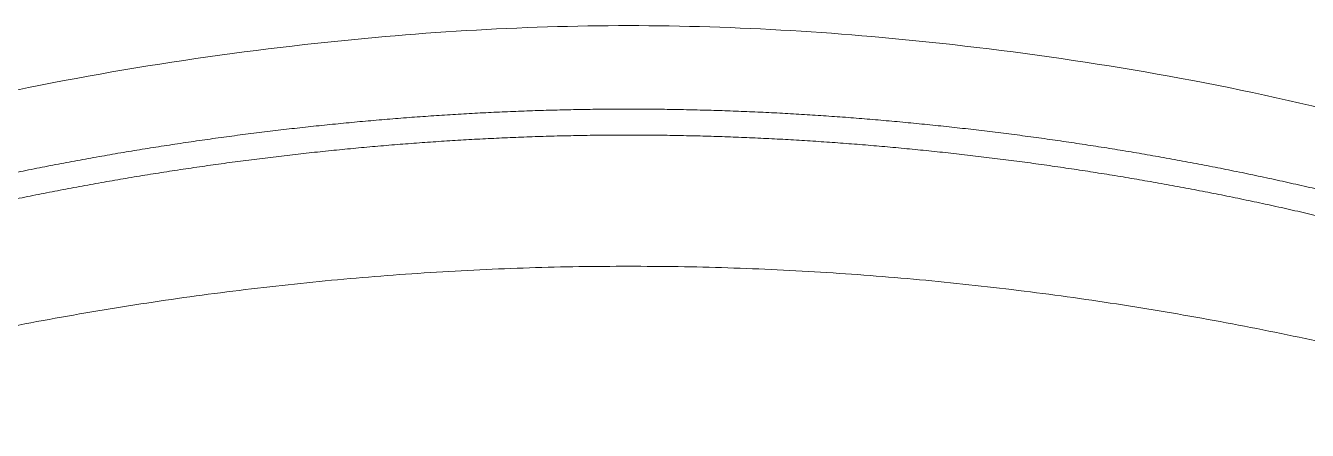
# Model space of a CAD drawing. Extents: x -1073 to 35213, y -1180 to 6950.
# Drawn here: x 17884.6 to 17956.5, y 2854.4 to 2877.2 of the extents above; entities that cross this region are included whole.
import ezdxf

# ---------------------------------------------------------------- set-up
doc = ezdxf.new("R2010")
doc.units = 0
doc.header["$LTSCALE"] = 25
doc.layers.get('0').update_dxf_attribs({"color": 9, "lineweight": 9})
doc.layers.add('04', color=9, linetype='Continuous', lineweight=9)

# ---------------------------------------------------------------- blocks, each defined once
blk = doc.blocks.new('p-araba-polo')
for points in [[(0.91868, 0), (0.91868, 0.09917), (0.92615, 0.19788), (0.9398, 0.29608), (0.95949, 0.39361), (0.98459, 0.48916), (1.01891, 0.5845), (1.07011, 0.66961)], [(1.0853, 0.66654), (1.03479, 0.58426), (0.99989, 0.48942), (0.97448, 0.39445), (0.95463, 0.29635), (0.94089, 0.19815), (0.93328, 0.09898), (0.93328, 0)], [(0.91868, 0), (0.91868, -0.09917), (0.92615, -0.19788), (0.9398, -0.29608), (0.95949, -0.39361), (0.98459, -0.48916), (1.01891, -0.5845), (1.07011, -0.66961)], [(1.0853, -0.66653), (1.03479, -0.58426), (0.99989, -0.48942), (0.97448, -0.39445), (0.95463, -0.29635), (0.94089, -0.19815), (0.93328, -0.09897), (0.93328, 0)]]:
    blk.add_open_spline(points, degree=7)
for points, knots in [([(1.00702, 0), (1.00707, 0.00928), (1.00715, 0.02784), (1.00784, 0.05567), (1.00893, 0.08349), (1.01048, 0.11129), (1.01245, 0.13906), (1.01485, 0.16679), (1.01768, 0.19449), (1.02094, 0.22214), (1.02461, 0.24973), (1.02869, 0.27727), (1.03318, 0.30475), (1.03808, 0.33215), (1.04337, 0.35948), (1.04905, 0.38674), (1.05512, 0.41391), (1.06156, 0.44099), (1.06838, 0.46798), (1.07556, 0.49488), (1.08311, 0.52167), (1.09098, 0.54837), (1.09652, 0.56608), (1.09929, 0.57494)], [0, 0, 0, 0, 0.047619, 0.095238, 0.142857, 0.190476, 0.238095, 0.285714, 0.333333, 0.380952, 0.428571, 0.47619, 0.523809, 0.571428, 0.619047, 0.666666, 0.714285, 0.761904, 0.809523, 0.857143, 0.904762, 0.952381, 1, 1, 1, 1]), ([(0.92001, 0.39678), (0.90276, 0.32614), (0.88037, 0.19426), (0.87177, 0.06081), (0.87176, 0)], [0, 0, 0, 0, 0.54461, 1, 1, 1, 1]), ([(0.92001, -0.39678), (0.90276, -0.32613), (0.88037, -0.19425), (0.87177, -0.06081), (0.87176, 0)], [0, 0, 0, 0, 0.54461, 1, 1, 1, 1]), ([(1.00702, 0), (1.00707, -0.00928), (1.00715, -0.02784), (1.00784, -0.05567), (1.00893, -0.08349), (1.01048, -0.11129), (1.01245, -0.13906), (1.01485, -0.16679), (1.01768, -0.19449), (1.02094, -0.22214), (1.02461, -0.24973), (1.02869, -0.27727), (1.03318, -0.30475), (1.03808, -0.33215), (1.04337, -0.35948), (1.04905, -0.38674), (1.05512, -0.41391), (1.06156, -0.44099), (1.06838, -0.46798), (1.07556, -0.49487), (1.08311, -0.52167), (1.09098, -0.54837), (1.09652, -0.56608), (1.09929, -0.57494)], [0, 0, 0, 0, 0.047619, 0.095238, 0.142857, 0.190476, 0.238095, 0.285714, 0.333333, 0.380952, 0.428571, 0.47619, 0.523809, 0.571428, 0.619047, 0.666666, 0.714285, 0.761904, 0.809523, 0.857143, 0.904762, 0.952381, 1, 1, 1, 1])]:
    blk.add_open_spline(points, degree=3, knots=knots)

msp = doc.modelspace()

# ---------------------------------------------------------------- block references
at = {"layer": '04', "xscale": -100, "yscale": 100, "zscale": 100, "rotation": 90}
msp.add_blockref('p-araba-polo', (17918.425, 2964.354), dxfattribs=at)

doc.saveas('drawing.dxf')
